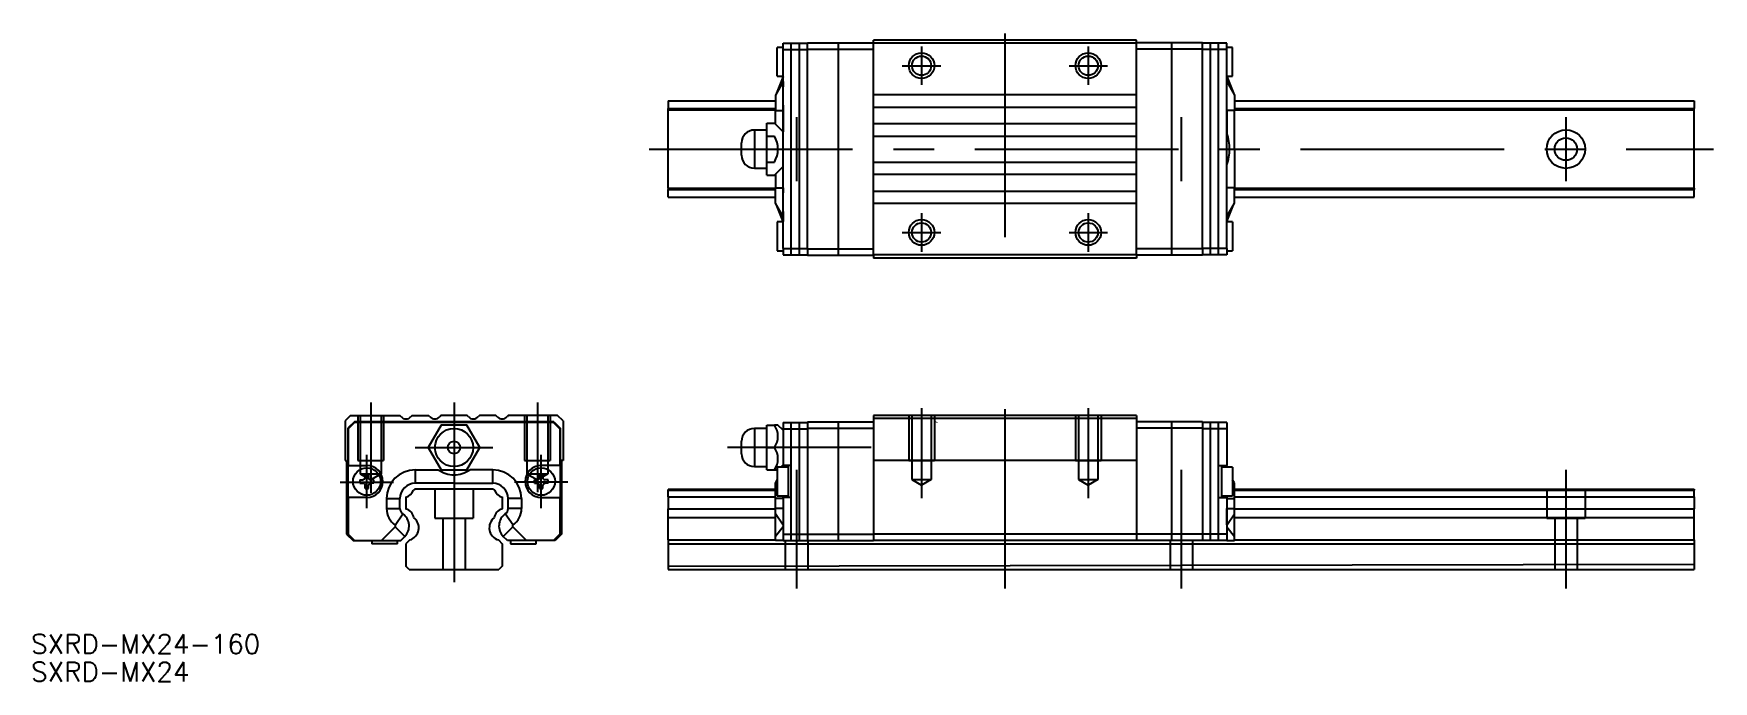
# Model space of a CAD drawing. Extents: x -66 to 196, y -17 to 84.
import ezdxf

# ---------------------------------------------------------------- set-up
doc = ezdxf.new("R2010")
doc.units = 0
doc.linetypes.add('CENTER', pattern=[50.8, 31.75, -6.35, 6.35, -6.35])
doc.linetypes.add('DASHED', pattern=[19.05, 12.7, -6.35])
doc.layers.get('0').update_dxf_attribs({"linetype": 'CONTINUOUS'})
doc.layers.add('CENTER', color=1, linetype='CENTER')
doc.styles.get("Standard").update_dxf_attribs({"font": 'txt.shx', "height": 3, "bigfont": 'bigfont.shx'})

msp = doc.modelspace()

# ---------------------------------------------------------------- linework, layer by layer
at = {"color": 7, "linetype": 'CONTINUOUS'}
for p, q in [((50.42, 76.87), (50.42, 81.37)), ((51.32, 81.37), (50.42, 81.37)), ((51.32, 82.02), (55.12, 82.02)), ((51.32, 81.02), (51.32, 82.02)), ((52.6, 49.02), (52.6, 82.02)), ((53.86, 49.02), (53.86, 82.02)), ((55.12, 82.07), (65.42, 82.07)), ((55.12, 81.07), (55.12, 82.07)), ((59.92, 82.07), (59.92, 48.97)), ((106.42, 82.52), (65.42, 82.52)), ((65.42, 82.02), (65.42, 82.52)), ((106.42, 82.02), (65.42, 82.02)), ((65.42, 49.02), (65.42, 82.02)), ((106.42, 82.02), (106.42, 82.52)), ((116.72, 82.07), (106.42, 82.07)), ((106.42, 49.02), (106.42, 82.02)), ((111.92, 82.07), (111.92, 48.97)), ((116.72, 81.07), (116.72, 82.07)), ((120.52, 82.02), (116.72, 82.02)), ((117.98, 49.02), (117.98, 82.02)), ((119.24, 49.02), (119.24, 82.02)), ((120.52, 81.02), (120.52, 82.02)), ((121.42, 81.37), (120.52, 81.37)), ((121.42, 76.87), (121.42, 81.37)), ((51.32, 50.02), (51.32, 81.02)), ((51.32, 81.02), (55.12, 81.02)), ((55.12, 81.07), (65.42, 81.07)), ((55.12, 76.17), (55.12, 81.07)), ((116.72, 81.07), (106.42, 81.07)), ((116.72, 49.97), (116.72, 81.07)), ((120.52, 81.02), (116.72, 81.02)), ((120.52, 50.02), (120.52, 81.02)), ((51.32, 76.05), (50.12, 73.95)), ((51.32, 76.05), (50.12, 73.95)), ((51.32, 76.81), (50.28, 74.23)), ((51.32, 76.81), (50.28, 74.23)), ((50.42, 76.87), (51.32, 76.87)), ((51.32, 76.81), (51.32, 76.81)), ((51.32, 76.05), (51.32, 76.81)), ((51.32, 76.05), (51.32, 76.81)), ((51.32, 76.81), (51.32, 76.81)), ((51.32, 76.05), (51.32, 76.05)), ((51.32, 76.05), (51.32, 76.05)), ((55.12, 74.99), (55.12, 76.17)), ((55.12, 74.99), (55.12, 76.17)), ((120.52, 76.87), (121.42, 76.87)), ((120.52, 76.81), (121.56, 74.23)), ((120.52, 76.81), (120.52, 76.81)), ((120.52, 76.05), (120.52, 76.81)), ((120.52, 76.05), (121.72, 73.95)), ((120.52, 76.05), (120.52, 76.05)), ((50.12, 73.95), (50.12, 71.55)), ((50.12, 73.95), (50.12, 71.55)), ((55.12, 49.97), (55.12, 74.99)), ((106.42, 73.98), (65.42, 73.98)), ((121.72, 73.95), (121.72, 71.55)), ((33.42, 73.02), (50.12, 73.02)), ((33.42, 73.02), (33.42, 71.84)), ((33.42, 71.84), (50.12, 71.84)), ((33.42, 71.62), (33.42, 71.84)), ((33.42, 71.62), (50.12, 71.62)), ((33.42, 59.42), (33.42, 71.62)), ((50.12, 69.42), (50.12, 71.55)), ((50.12, 69.42), (50.12, 71.55)), ((50.12, 71.55), (51.32, 71.55)), ((50.12, 71.55), (51.32, 71.55)), ((51.32, 71.55), (51.32, 71.55)), ((51.32, 71.55), (51.32, 71.55)), ((65.42, 72.06), (106.42, 72.06)), ((121.72, 71.55), (120.52, 71.55)), ((120.52, 71.55), (120.52, 71.55)), ((121.72, 73.02), (193.42, 73.02)), ((121.72, 71.84), (193.42, 71.84)), ((121.72, 71.62), (193.42, 71.62)), ((121.72, 65.52), (121.72, 71.55)), ((193.42, 73.02), (193.42, 71.84)), ((193.42, 71.62), (193.42, 71.84)), ((193.42, 59.42), (193.42, 71.62)), ((46.84, 68.49), (46.84, 62.55)), ((48.77, 68.49), (46.84, 68.49)), ((48.77, 67.54), (48.77, 69.56)), ((48.77, 69.56), (49.98, 69.56)), ((51.32, 68.22), (49.98, 69.56)), ((106.42, 69.48), (65.42, 69.48)), ((44.84, 64.55), (44.84, 66.49)), ((48.77, 63.5), (48.77, 67.54)), ((48.77, 67.54), (49.98, 67.54)), ((65.42, 67.56), (106.42, 67.56)), ((120.52, 67.97), (120.52, 67.97)), ((120.97, 65.52), (121.72, 65.52)), ((121.72, 65.52), (121.72, 59.49)), ((48.77, 61.48), (48.77, 63.5)), ((48.77, 63.5), (49.98, 63.5)), ((65.42, 63.48), (106.42, 63.48)), ((120.52, 63.07), (120.52, 63.07)), ((46.84, 62.55), (48.77, 62.55)), ((48.77, 61.48), (49.98, 61.48)), ((49.98, 61.48), (51.32, 62.82)), ((50.12, 61.62), (50.12, 59.49)), ((106.42, 61.56), (65.42, 61.56)), ((33.42, 59.42), (50.12, 59.42)), ((33.42, 59.42), (33.42, 59.2)), ((33.42, 59.2), (50.12, 59.2)), ((33.42, 58.02), (33.42, 59.2)), ((33.42, 58.02), (50.12, 58.02)), ((50.12, 57.09), (50.12, 59.49)), ((50.12, 59.49), (51.32, 59.49)), ((51.32, 59.49), (51.32, 59.49)), ((65.42, 58.98), (106.42, 58.98)), ((121.72, 59.49), (120.52, 59.49)), ((120.52, 59.49), (120.52, 59.49)), ((121.72, 57.09), (121.72, 59.49)), ((121.72, 59.42), (193.42, 59.42)), ((121.72, 59.2), (193.42, 59.2)), ((121.72, 58.02), (193.42, 58.02)), ((193.42, 59.42), (193.42, 59.2)), ((193.42, 58.02), (193.42, 59.2)), ((51.32, 54.99), (50.12, 57.09)), ((51.32, 54.23), (50.28, 56.81)), ((106.42, 57.06), (65.42, 57.06)), ((120.52, 54.99), (121.72, 57.09)), ((120.52, 54.23), (121.56, 56.81)), ((50.42, 54.17), (50.42, 49.67)), ((51.32, 54.17), (50.42, 54.17)), ((51.32, 54.99), (51.32, 54.23)), ((51.32, 54.99), (51.32, 54.99)), ((51.32, 54.23), (51.32, 54.23)), ((120.52, 54.99), (120.52, 54.23)), ((120.52, 54.99), (120.52, 54.99)), ((120.52, 54.23), (120.52, 54.23)), ((121.42, 54.17), (120.52, 54.17)), ((121.42, 54.17), (121.42, 49.67)), ((51.32, 50.02), (55.12, 50.02)), ((51.32, 50.02), (51.32, 49.02)), ((55.12, 49.97), (65.42, 49.97)), ((55.12, 49.97), (55.12, 48.97)), ((116.72, 49.97), (106.42, 49.97)), ((120.52, 50.02), (116.72, 50.02)), ((116.72, 49.97), (116.72, 48.97)), ((120.52, 50.02), (120.52, 49.02)), ((50.42, 49.67), (51.32, 49.67)), ((51.32, 49.02), (55.12, 49.02)), ((55.12, 48.97), (65.42, 48.97)), ((106.42, 49.02), (65.42, 49.02)), ((65.42, 49.02), (65.42, 48.52)), ((106.42, 48.52), (65.42, 48.52)), ((106.42, 49.02), (106.42, 48.52)), ((116.72, 48.97), (106.42, 48.97)), ((120.52, 49.02), (116.72, 49.02)), ((120.52, 49.67), (121.42, 49.67)), ((-16.15, 24), (-17, 23.15)), ((-16.15, 24), (-8.46, 24)), ((-6.54, 24), (-3.96, 24)), ((2.04, 24), (-2.04, 24)), ((6.54, 24), (3.96, 24)), ((16.15, 24), (8.46, 24)), ((17, 23.15), (16.15, 24)), ((106.42, 24), (65.42, 24)), ((65.42, 24), (65.42, 23.5)), ((106.42, 24), (106.42, 23.5)), ((-17, 23.15), (-17, 17)), ((-15.55, 23), (-16.55, 22)), ((-16.55, 22), (-16.55, 11.95)), ((-15.5, 22.9), (-16.5, 21.9)), ((-16.5, 21.9), (-16.5, 16.2)), ((-10.65, 23), (-15.55, 23)), ((15.5, 22.9), (-15.5, 22.9)), ((-9.47, 23), (-10.65, 23)), ((-9.47, 23), (-10.65, 23)), ((15.55, 23), (-9.47, 23)), ((-2.02, 22.5), (-4.04, 19)), ((2.02, 22.5), (-2.02, 22.5)), ((4.04, 19), (2.02, 22.5)), ((15.5, 22.9), (16.5, 21.9)), ((15.55, 23), (16.55, 22)), ((16.5, 21.9), (16.5, 16.2)), ((16.55, 22), (16.55, 5.5)), ((17, 23.15), (17, 17)), ((46.84, 21.97), (46.84, 19)), ((48.77, 21.97), (46.84, 21.97)), ((48.77, 19), (48.77, 22.5)), ((48.77, 22.5), (49.98, 22.5)), ((50.52, 22.5), (49.98, 22.5)), ((51.32, 21.7), (50.52, 22.5)), ((51.32, 22.9), (55.12, 22.9)), ((51.32, 22.9), (51.32, 21.9)), ((51.32, 21.9), (55.12, 21.9)), ((51.32, 21.9), (51.32, 16.2)), ((52.6, 4.5), (52.6, 22.9)), ((53.86, 4.5), (53.86, 22.9)), ((55.12, 23), (65.42, 23)), ((55.12, 23), (55.12, 22)), ((55.12, 22), (55.12, 5.5)), ((55.12, 22), (65.42, 22)), ((59.92, 23), (59.92, 4.5)), ((106.42, 23.5), (65.42, 23.5)), ((65.42, 23.5), (65.42, 17)), ((75.27, 23), (75.21, 22.9)), ((106.42, 23.5), (106.42, 17)), ((116.72, 23), (106.42, 23)), ((116.72, 22), (106.42, 22)), ((111.92, 23), (111.92, 4.5)), ((116.72, 23), (116.72, 22)), ((120.52, 22.9), (116.72, 22.9)), ((116.72, 22), (116.72, 5.5)), ((120.52, 21.9), (116.72, 21.9)), ((117.98, 4.5), (117.98, 22.9)), ((119.24, 4.5), (119.24, 22.9)), ((120.52, 22.9), (120.52, 21.9)), ((120.52, 21.9), (120.52, 16.2)), ((-4.04, 19), (-2.02, 15.5)), ((2.02, 15.5), (4.04, 19)), ((44.84, 19), (44.84, 19.97)), ((44.84, 18.03), (44.84, 19)), ((46.84, 19), (46.84, 16.03)), ((48.77, 15.5), (48.77, 19)), ((48.77, 19), (49.98, 19)), ((-17, 17), (-16.75, 17)), ((-16.75, 17), (-16.75, 5.5)), ((-16.5, 16.2), (-13.6, 16.2)), ((16.5, 16.2), (13.6, 16.2)), ((16.75, 17), (16.75, 5.5)), ((17, 17), (16.75, 17)), ((46.84, 16.03), (48.77, 16.03)), ((50.42, 15.95), (50.42, 11.45)), ((52.12, 15.95), (50.42, 15.95)), ((50.97, 15.95), (51.32, 16.3)), ((52.6, 16.2), (51.32, 16.2)), ((51.32, 15.95), (51.32, 16.2)), ((52.12, 16.2), (52.12, 11.2)), ((106.42, 17), (65.42, 17)), ((65.42, 17), (65.42, 5.5)), ((106.42, 17), (106.42, 5.5)), ((119.24, 16.2), (120.52, 16.2)), ((119.72, 16.2), (119.72, 11.2)), ((121.42, 15.95), (119.72, 15.95)), ((120.52, 15.95), (120.52, 16.2)), ((121.42, 15.95), (121.42, 11.45)), ((-14.67, 13.95), (-14.17, 13.96)), ((-14.67, 13.45), (-14.17, 13.44)), ((-13.95, 14.05), (-14.17, 13.96)), ((-13.95, 13.35), (-14.17, 13.44)), ((-13.95, 14.05), (-13.86, 14.27)), ((-13.95, 13.35), (-13.86, 13.13)), ((-13.85, 14.77), (-13.86, 14.27)), ((-13.85, 12.63), (-13.86, 13.13)), ((-13.35, 14.77), (-13.34, 14.27)), ((-13.35, 12.63), (-13.34, 13.13)), ((-13.25, 14.05), (-13.34, 14.27)), ((-13.25, 13.35), (-13.34, 13.13)), ((-13.25, 14.05), (-13.03, 13.96)), ((-13.25, 13.35), (-13.03, 13.44)), ((-12.53, 13.95), (-13.03, 13.96)), ((-12.53, 13.45), (-13.03, 13.44)), ((-6.03, 15.53), (-2.45, 15.53)), ((-6.03, 15.53), (-2.45, 15.53)), ((-6.03, 13.43), (-6.03, 15.53)), ((-6.03, 13.43), (-6.03, 15.53)), ((0, 13.43), (-6.03, 13.43)), ((0, 13.43), (-6.03, 13.43)), ((-2.02, 15.5), (2.02, 15.5)), ((0, 14.75), (0, 14.75)), ((0, 13.43), (6.03, 13.43)), ((6.03, 15.53), (2.45, 15.53)), ((6.03, 13.43), (6.03, 15.53)), ((12.53, 13.95), (13.03, 13.96)), ((12.53, 13.45), (13.03, 13.44)), ((13.25, 14.05), (13.03, 13.96)), ((13.25, 13.35), (13.03, 13.44)), ((13.25, 14.05), (13.34, 14.27)), ((13.25, 13.35), (13.34, 13.13)), ((13.35, 14.77), (13.34, 14.27)), ((13.35, 12.63), (13.34, 13.13)), ((13.85, 14.77), (13.86, 14.27)), ((13.85, 12.63), (13.86, 13.13)), ((13.95, 14.05), (13.86, 14.27)), ((13.95, 13.35), (13.86, 13.13)), ((13.95, 14.05), (14.17, 13.96)), ((13.95, 13.35), (14.17, 13.44)), ((14.67, 13.95), (14.17, 13.96)), ((14.67, 13.45), (14.17, 13.44)), ((48.77, 15.5), (49.98, 15.5)), ((49.98, 15.5), (50.42, 15.5)), ((50.12, 13.43), (50.42, 13.96)), ((50.12, 11.03), (50.12, 13.43)), ((121.72, 13.43), (121.42, 13.96)), ((121.72, 11.03), (121.72, 13.43)), ((-16.55, 8.75), (-16.55, 11.95)), ((-16.55, 11.95), (-16.55, 8.75)), ((-16.5, 11.2), (-16.5, 5.5)), ((-13.6, 11.2), (-16.5, 11.2)), ((-10.53, 11.03), (-10.53, 9.47)), ((-10.53, 11.03), (-10.53, 9.47)), ((-10.53, 11.03), (-8.43, 11.03)), ((-10.53, 11.03), (-8.43, 11.03)), ((-8.43, 9.47), (-8.43, 11.03)), ((-8.43, 9.47), (-8.43, 11.03)), ((-7.5, 11.29), (-7.5, 9.42)), ((-6.1, 12.5), (-6.32, 12.37)), ((6.1, 12.5), (-6.1, 12.5)), ((6.1, 12.5), (6.32, 12.37)), ((7.5, 11.29), (7.5, 9.42)), ((8.43, 9.47), (8.43, 11.03)), ((10.53, 11.03), (8.43, 11.03)), ((10.53, 11.03), (10.53, 9.47)), ((13.6, 11.2), (16.5, 11.2)), ((16.5, 11.2), (16.5, 5.5)), ((33.42, 12.5), (50.12, 12.5)), ((33.42, 12.5), (33.42, 12.37)), ((33.42, 12.37), (50.12, 12.37)), ((33.42, 11.29), (33.42, 12.37)), ((33.42, 11.29), (50.12, 11.29)), ((33.42, 11.29), (33.42, 9.42)), ((51.32, 11.03), (50.12, 11.03)), ((50.12, 9.47), (50.12, 11.03)), ((50.42, 11.45), (52.12, 11.45)), ((51.32, 11.2), (51.32, 11.45)), ((51.32, 11.45), (51.32, 11.24)), ((51.32, 11.24), (51.32, 11.03)), ((51.32, 11.2), (51.32, 5.5)), ((52.6, 11.2), (51.32, 11.2)), ((51.32, 11.03), (51.32, 11.03)), ((51.32, 11.03), (51.32, 9.47)), ((119.24, 11.2), (120.52, 11.2)), ((119.72, 11.45), (121.42, 11.45)), ((120.52, 11.2), (120.52, 11.45)), ((120.52, 11.45), (120.52, 11.24)), ((120.52, 11.24), (120.52, 11.03)), ((120.52, 11.2), (120.52, 5.5)), ((120.52, 11.03), (121.72, 11.03)), ((120.52, 11.03), (120.52, 11.03)), ((120.52, 11.03), (120.52, 9.47)), ((121.72, 12.5), (193.42, 12.5)), ((121.72, 12.37), (193.42, 12.37)), ((121.72, 11.29), (193.42, 11.29)), ((121.72, 9.47), (121.72, 11.03)), ((193.42, 12.5), (193.42, 12.37)), ((193.42, 11.29), (193.42, 12.37)), ((193.42, 11.29), (193.42, 9.42)), ((-16.5, 8.75), (-16.55, 8.75)), ((-16.55, 8.75), (-16.55, 5.5)), ((-10.53, 9.47), (-8.43, 9.47)), ((-10.53, 9.47), (-8.43, 9.47)), ((-9.2, 6.92), (-8, 8.65)), ((-9.2, 6.92), (-8, 8.65)), ((9.2, 6.92), (8, 8.65)), ((10.53, 9.47), (8.43, 9.47)), ((33.42, 9.42), (50.12, 9.42)), ((33.42, 8.07), (33.42, 9.42)), ((33.42, 8.07), (50.12, 8.07)), ((33.42, 4.59), (33.42, 8.07)), ((50.12, 8.65), (50.12, 9.47)), ((51.32, 9.47), (50.12, 9.47)), ((51.32, 6.92), (50.12, 8.65)), ((50.12, 5.13), (50.12, 8.65)), ((51.32, 9.47), (51.32, 9.47)), ((120.52, 9.47), (121.72, 9.47)), ((120.52, 9.47), (120.52, 9.47)), ((120.52, 6.92), (121.72, 8.65)), ((121.72, 8.65), (121.72, 9.47)), ((121.72, 9.42), (193.42, 9.42)), ((121.72, 5.13), (121.72, 8.65)), ((121.72, 8.07), (193.42, 8.07)), ((193.42, 8.07), (193.42, 9.42)), ((193.42, 4.59), (193.42, 8.07)), ((-16.75, 5.5), (-15.75, 4.5)), ((-16.55, 5.5), (-15.55, 4.5)), ((-16.5, 5.5), (-15.5, 4.5)), ((-9.17, 6.62), (-11.29, 4.5)), ((-9.17, 6.62), (-11.29, 4.5)), ((-9.17, 6.62), (-7.68, 5.13)), ((-9.17, 6.62), (-7.68, 5.13)), ((9.17, 6.62), (7.68, 5.13)), ((9.17, 6.62), (11.29, 4.5)), ((16.5, 5.5), (15.5, 4.5)), ((16.55, 5.5), (15.55, 4.5)), ((16.75, 5.5), (15.75, 4.5)), ((51.32, 6.62), (50.12, 5.13)), ((51.32, 6.92), (51.32, 6.92)), ((51.32, 6.62), (51.32, 4.5)), ((51.32, 6.62), (51.32, 6.62)), ((51.32, 5.5), (51.32, 4.5)), ((51.32, 5.5), (55.12, 5.5)), ((55.12, 5.5), (55.12, 4.5)), ((55.12, 5.5), (65.42, 5.5)), ((65.42, 5.5), (65.42, 4.5)), ((106.42, 5.5), (65.42, 5.5)), ((106.42, 5.5), (106.42, 4.5)), ((116.72, 5.5), (106.42, 5.5)), ((116.72, 5.5), (116.72, 4.5)), ((120.52, 5.5), (116.72, 5.5)), ((120.52, 6.92), (120.52, 6.92)), ((120.52, 6.62), (120.52, 4.5)), ((120.52, 6.62), (121.72, 5.13)), ((120.52, 6.62), (120.52, 6.62)), ((120.52, 5.5), (120.52, 4.5)), ((-15.75, 4.5), (-15.55, 4.5)), ((-15.55, 4.5), (-15.5, 4.5)), ((-15.5, 4.5), (-11.29, 4.5)), ((-12.8, 4.5), (-12.8, 4)), ((-8.8, 4), (-12.8, 4)), ((-11.29, 4.5), (-8.32, 4.5)), ((-11.29, 4.5), (-8.32, 4.5)), ((-8.8, 4), (-8.8, 4.5)), ((-8.32, 4.5), (-7.68, 5.13)), ((-8.32, 4.5), (-7.68, 5.13)), ((-6.91, 4.59), (-7.5, 4)), ((-7.5, 4), (-7.5, 0.5)), ((6.91, 4.59), (7.5, 4)), ((7.5, 4), (7.5, 0.5)), ((8.32, 4.5), (7.68, 5.13)), ((11.29, 4.5), (8.32, 4.5)), ((8.8, 4.5), (8.8, 4)), ((8.8, 4), (12.8, 4)), ((15.5, 4.5), (11.29, 4.5)), ((12.8, 4), (12.8, 4.5)), ((15.55, 4.5), (15.5, 4.5)), ((15.75, 4.5), (15.55, 4.5)), ((33.42, 4.59), (50.12, 4.59)), ((33.42, 4.59), (33.42, 4)), ((33.42, 4), (193.42, 4)), ((33.42, 4), (33.42, 0.8)), ((50.12, 4.5), (50.12, 5.13)), ((51.32, 4.5), (50.12, 4.5)), ((51.32, 4.5), (55.12, 4.5)), ((51.32, 4.5), (51.32, 4.5)), ((55.12, 4.5), (65.42, 4.5)), ((106.42, 4.5), (65.42, 4.5)), ((116.72, 4.5), (106.42, 4.5)), ((120.52, 4.5), (116.72, 4.5)), ((120.52, 4.5), (121.72, 4.5)), ((120.52, 4.5), (120.52, 4.5)), ((121.72, 4.5), (121.72, 5.13)), ((121.72, 4.59), (193.42, 4.59)), ((193.42, 4.59), (193.42, 4)), ((193.42, 4), (193.42, 0.8)), ((-7, 0), (-7.5, 0.5)), ((-7, 0), (7, 0)), ((7.5, 0.5), (7, 0)), ((33.42, 0.5), (193.42, 0.8)), ((33.42, 0.8), (33.42, 0)), ((33.42, 0), (193.42, 0)), ((193.42, 0.8), (193.42, 0))]:
    msp.add_line(p, q, dxfattribs=at)
at = {"color": 3, "linetype": 'DASHED'}
for p, q in [((-15, 24), (-15, 17)), ((-14.62, 24), (-14.62, 14.9)), ((-11.38, 24), (-11.38, 14.9)), ((-11, 24), (-11, 17)), ((11, 24), (11, 17)), ((11.38, 24), (11.38, 14.9)), ((14.62, 24), (14.62, 14.9)), ((15, 24), (15, 17)), ((70.92, 24), (70.92, 17)), ((71.42, 24), (71.42, 14)), ((74.42, 24), (74.42, 14)), ((74.92, 24), (74.92, 17)), ((96.92, 24), (96.92, 17)), ((97.42, 24), (97.42, 14)), ((100.42, 24), (100.42, 14)), ((100.92, 24), (100.92, 17)), ((-15, 17), (-11, 17)), ((11, 17), (15, 17)), ((70.92, 17), (74.92, 17)), ((96.92, 17), (100.92, 17)), ((-14.62, 14.9), (-11.38, 14.9)), ((-14.62, 14.9), (-13, 13.96)), ((-11.38, 14.9), (-13, 13.96)), ((11.38, 14.9), (14.62, 14.9)), ((11.38, 14.9), (13, 13.96)), ((14.62, 14.9), (13, 13.96)), ((71.42, 14), (74.42, 14)), ((71.42, 14), (72.92, 13.13)), ((74.42, 14), (72.92, 13.13)), ((97.42, 14), (100.42, 14)), ((97.42, 14), (98.92, 13.13)), ((100.42, 14), (98.92, 13.13)), ((-3, 12.5), (-3, 8)), ((3, 12.5), (3, 8)), ((170.42, 12.5), (170.42, 8)), ((176.42, 12.5), (176.42, 8)), ((-3, 8), (3, 8)), ((-1.75, 8), (-1.75, 0)), ((1.75, 8), (1.75, 0)), ((170.42, 8), (176.42, 8)), ((171.67, 8), (171.67, 0)), ((175.17, 8), (175.17, 0)), ((51.67, 4.5), (51.67, 0)), ((55.17, 4.5), (55.17, 0)), ((111.67, 4.5), (111.67, 0)), ((115.17, 4.5), (115.17, 0))]:
    msp.add_line(p, q, dxfattribs=at)
at = {"color": 7, "linetype": 'CONTINUOUS'}
for points in [[(51.32, 71.55, 0), (51.32, 69.02, 0), (51.32, 68.22, 0)], [(51.32, 71.55, 0), (51.32, 69.02, 0), (51.32, 68.22, 0)], [(120.52, 71.55, 0), (120.52, 69.02, 0), (120.52, 67.97, 0)], [(120.52, 59.49, 0), (120.52, 62.02, 0), (120.52, 63.07, 0)], [(51.32, 59.49, 0), (51.32, 62.02, 0), (51.32, 62.82, 0)]]:
    msp.add_polyline3d(points, dxfattribs=at)
at = {"color": 3, "linetype": 'CONTINUOUS'}
for centre in [(72.92, 78.52), (98.92, 78.52), (72.92, 52.52), (98.92, 52.52)]:
    msp.add_circle(centre, 2, dxfattribs=at)
at = {"color": 7, "linetype": 'CONTINUOUS'}
for centre, radius in [((72.92, 78.52), 1.5), ((98.92, 78.52), 1.5), ((173.42, 65.52), 3), ((173.42, 65.52), 1.75), ((72.92, 52.52), 1.5), ((98.92, 52.52), 1.5), ((0, 19), 2.97), ((0, 19), 0.97), ((-13.6, 13.7), 2.15), ((13.6, 13.7), 2.15)]:
    msp.add_circle(centre, radius, dxfattribs=at)
for centre, radius, start, end in [((201.57, 73.8), 150.27, 179.1421, 180.8579), ((201.57, 73.8), 150.27, 179.1421, 180.8579), ((-29.73, 73.8), 150.27, 359.1421, 0.8579), ((46.84, 66.49), 2, 90, 180), ((46.48, 65.52), 4.04, 330.0046, 29.9954), ((114.34, 65.58), 6.63, 359.4557, 21.129), ((114.34, 65.46), 6.63, 338.871, 0.5443), ((46.84, 64.55), 2, 180, 270), ((201.57, 57.24), 150.27, 179.1421, 180.8579), ((-29.73, 57.24), 150.27, 359.1421, 0.8579), ((-9.42, 22.85), 1.5, 39.7918, 50.0555), ((-7.5, 24.45), 1, 219.7918, 320.2082), ((-5.58, 22.85), 1.5, 129.9445, 140.2082), ((-4.92, 22.85), 1.5, 39.7918, 50.0555), ((-3, 24.45), 1, 219.7918, 320.2082), ((-1.08, 22.85), 1.5, 129.9445, 140.2082), ((1.08, 22.85), 1.5, 39.7918, 50.0555), ((3, 24.45), 1, 219.7918, 320.2082), ((4.92, 22.85), 1.5, 129.9445, 140.2082), ((5.58, 22.85), 1.5, 39.7918, 50.0555), ((7.5, 24.45), 1, 219.7918, 320.2082), ((9.42, 22.85), 1.5, 129.9445, 140.2082), ((46.84, 19.97), 2, 90, 180), ((47.42, 20.75), 3.1, 325.6466, 34.3534), ((47.42, 17.25), 3.1, 325.6466, 34.3534), ((-13.6, 13.7), 2.5, 270, 90), ((13.6, 13.7), 2.5, 90, 270), ((46.84, 18.03), 2, 180, 270), ((-13.7, 13.7), 1, 165.5225, 194.4775), ((-13.6, 13.8), 1, 75.5225, 104.4775), ((-13.5, 13.7), 1, 345.5225, 14.4775), ((-6.03, 11.03), 4.5, 90.0008, 179.9992), ((-6.03, 11.03), 4.5, 90.0008, 179.9992), ((-6.03, 11.03), 2.4, 90, 180), ((-6.03, 11.03), 2.4, 90, 180), ((0, 19), 4.25, 234.733, 270), ((0, 19), 4.25, 270, 305.267), ((6.03, 11.03), 4.5, 0.0008, 89.9992), ((6.03, 11.03), 2.4, 0, 90), ((13.5, 13.7), 1, 165.5225, 194.4775), ((13.6, 13.8), 1, 75.5225, 104.4775), ((13.7, 13.7), 1, 345.5225, 14.4775), ((-13.6, 13.6), 1, 255.5225, 284.4775), ((-7.93, 12.93), 1.7, 284.651, 340.7738), ((7.93, 12.93), 1.7, 199.2262, 255.349), ((13.6, 13.6), 1, 255.5225, 284.4775), ((-7.43, 9.47), 3.1, 180.0008, 235.256), ((-7.43, 9.47), 3.1, 180.0008, 235.256), ((-7.43, 9.47), 1, 180, 235.2568), ((-7.43, 9.47), 1, 180, 235.2568), ((-9.31, 6.76), 2.3, 315, 55.2568), ((-9.31, 6.76), 2.3, 315, 55.2568), ((-7.93, 7.77), 1.7, 9.988, 75.349), ((-7.5, 6.5), 2, 287.1144, 51.5284), ((7.5, 6.5), 2, 128.4716, 252.8856), ((7.93, 7.77), 1.7, 104.651, 170.012), ((9.31, 6.76), 2.3, 124.7432, 225), ((7.43, 9.47), 1, 304.7432, 0), ((7.43, 9.47), 3.1, 304.744, 359.9992), ((188.36, 8.2), 137.04, 179.4675, 180.5325), ((-16.51, 8.2), 137.04, 359.4675, 0.5325), ((-9.31, 6.76), 0.2, 314.9999, 55.2571), ((9.31, 6.76), 0.2, 124.7429, 225.0001)]:
    msp.add_arc(centre, radius, start, end, dxfattribs=at)
at = {"layer": 'CENTER', "color": 1, "linetype": 'CENTER'}
for p, q in [((72.92, 81.52), (72.92, 75.52)), ((85.92, 83.52), (85.92, 47.52)), ((98.92, 81.52), (98.92, 75.52)), ((69.92, 78.52), (75.92, 78.52)), ((95.92, 78.52), (101.92, 78.52)), ((53.42, 70.52), (53.42, 60.52)), ((113.42, 70.52), (113.42, 60.52)), ((173.42, 70.52), (173.42, 60.52)), ((30.42, 65.52), (196.42, 65.52)), ((72.92, 55.52), (72.92, 49.52)), ((98.92, 55.52), (98.92, 49.52)), ((69.92, 52.52), (75.92, 52.52)), ((95.92, 52.52), (101.92, 52.52)), ((-13, 26), (-13, 11.96)), ((0, 26), (0, -2)), ((13, 26), (13, 12.03)), ((72.92, 25.13), (72.92, 11.13)), ((85.92, 25), (85.92, -3)), ((98.92, 25.13), (98.92, 11.13)), ((-6.04, 19), (6.04, 19)), ((65.07, 19), (42.65, 19)), ((-13.6, 9.55), (-13.6, 17.85)), ((13.6, 9.55), (13.6, 17.85)), ((-17.75, 13.6), (-9.45, 13.6)), ((17.75, 13.6), (9.45, 13.6)), ((53.42, 15.5), (53.42, -3)), ((113.42, 15.5), (113.42, -3)), ((173.42, 15.5), (173.42, -3))]:
    msp.add_line(p, q, dxfattribs=at)

# ---------------------------------------------------------------- texts
at = {"color": 7, "linetype": 'CONTINUOUS'}
for s, p in [('SXRD-MX24-160', (-65.96, -13.13)), ('SXRD-MX24', (-65.96, -17.45))]:
    msp.add_text(s, height=3, dxfattribs=at).set_placement(p)

doc.saveas('drawing.dxf')
